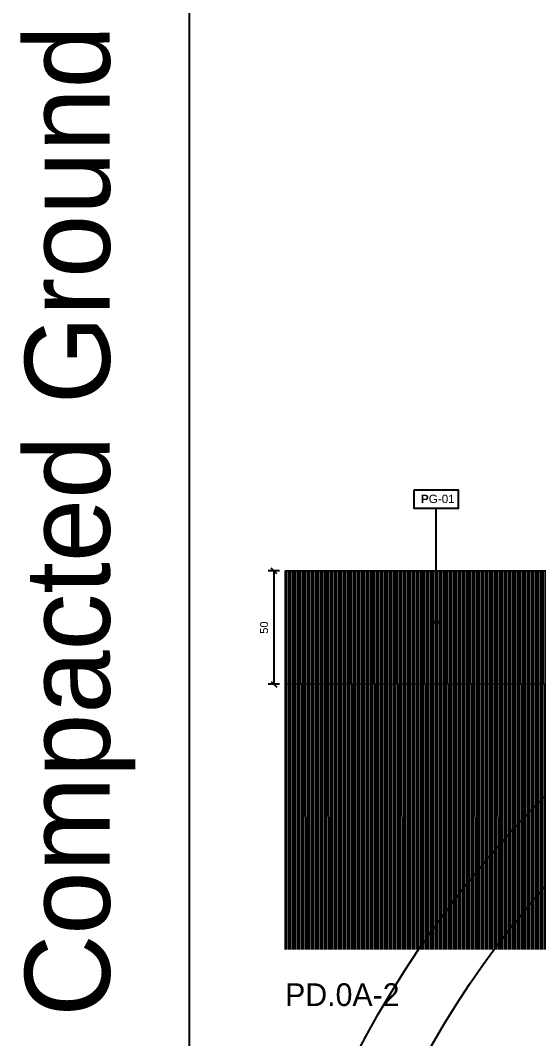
# Model space of a CAD drawing. Header units: metres. Extents: x -325 to 301, y -147 to 149.
# Drawn here: x 11.487 to 13.776, y 117.053 to 121.547 of the extents above; entities that cross this region are included whole.
import ezdxf

# ---------------------------------------------------------------- set-up
doc = ezdxf.new("R2010")
doc.units = ezdxf.units.M
doc.layers.get('Defpoints').update_dxf_attribs({"lineweight": 13})
doc.layers.add('-aux', color=50, linetype='Continuous', plot=False)
doc.layers.add('-AUX_RIM', color=2, linetype='Continuous', plot=False)
doc.layers.add('0-TX-1_25', color=7, linetype='Continuous', true_color=0x3f4f7f)
doc.layers.add('03-TR-Paviment_01_Compacted Ground', color=7, linetype='Continuous', lineweight=5, true_color=0xc5a967)
for name, color, linetype, lineweight in [('1-CM', 7, 'Continuous', 0), ('2-L-secció', 1, 'Continuous', 0), ('3-TR Seleccionat', 44, 'Continuous', 0)]:
    doc.layers.add(name, color=color, linetype=linetype, lineweight=lineweight)
doc.layers.add('A-KEYPLAN_HATCH', color=7, linetype='Continuous')
doc.layers.add('EIT_0 Llegenda', color=7, linetype='Continuous')
doc.styles.add('Arial_4', font='arial.ttf', dxfattribs={"height": 1.8})
doc.styles.get("Standard").update_dxf_attribs({"font": 'arial.ttf'})
doc.styles.add('x-llegenda materials$0$ENGRAVERS', font='TT0586M.TTF')
doc.dimstyles.new('ISO-25', dxfattribs={"dimtxt": 0.1, "dimasz": 0.1, "dimexe": 0.1, "dimexo": 0.1, "dimgap": 0.1, "dimtad": 1, "dimdec": 0, "dimlfac": 100, "dimzin": 9, "dimtxsty": 'Standard', "dimblk": 'OBLIQUE', "dimcen": 0.1, "dimadec": 0, "dimazin": 0, "dimtfac": 1, "dimtdec": 0, "dimtmove": 0, "dimatfit": 3, "dimldrblk": 'OBLIQUE', "dimfxl": 1, "dimarcsym": 0})

# ---------------------------------------------------------------- blocks, each defined once
blk = doc.blocks.new('_Oblique')
at = {"color": 0, "lineweight": -2}
blk.add_line((-0.499999999995058, -0.4999999998130015), (0.500000000028669, 0.500000000163238), dxfattribs=at)
blk = doc.blocks.new('*D2719')
at = {"layer": '0-TX-1_25', "color": 0, "lineweight": -2, "transparency": 16777216}
for p, q in [((12.63173786672585, 119.1170022225689), (12.58200640313815, 119.1170022225689)), ((12.60700640313815, 119.1170022225689), (12.60700640313815, 118.617002200912)), ((12.63173786846549, 118.617002200912), (12.58200640313815, 118.617002200912))]:
    blk.add_line(p, q, dxfattribs=at)
at = {"layer": 'Defpoints', "color": 0, "transparency": 16777216}
for p in [(12.65673786672586, 119.1170022225689), (12.60700640313815, 118.617002200912), (12.65673786846549, 118.617002200912)]:
    blk.add_point(p, dxfattribs=at)
at = {"layer": '0-TX-1_25', "color": 0, "lineweight": -2, "transparency": 16777216, "xscale": 0.025, "yscale": 0.025, "zscale": 0.025}
for p, rotation in [((12.60700640313815, 119.1170022225689), 90), ((12.60700640313815, 118.617002200912), 270)]:
    blk.add_blockref('_Oblique', p, dxfattribs=dict(at, rotation=rotation))
at = {"layer": '0-TX-1_25', "color": 0, "transparency": 16777216, "insert": (12.56413634856792, 118.8670022117404), "char_height": 0.035, "attachment_point": 5, "rotation": 90}
blk.add_mtext('50', dxfattribs=at)
blk = doc.blocks.new('hatch keyplan 2')
at = {"layer": 'A-KEYPLAN_HATCH'}
blk.add_lwpolyline([(0, 0.005476596624248486), (0.012874798693294, 0.005476596623793739), (0.012874798693294, -2.273736754432321e-13), (0, 0)], close=True, dxfattribs=at)
blk = doc.blocks.new('hatch keyplan')
at = {"layer": 'A-KEYPLAN_HATCH'}
blk.add_blockref('hatch keyplan 2', (1.430579833341536, 0.8521467901477053), dxfattribs=at)
blk = doc.blocks.new('PG01')
at = {"layer": 'A-KEYPLAN_HATCH'}
blk.add_blockref('hatch keyplan', (-1.429579833357655, -0.8521467901535917), dxfattribs=at)
at = {"layer": 'A-KEYPLAN_HATCH', "insert": (0.0002088285972341453, 0.004018987597631085), "char_height": 0.002458832335329341, "attachment_point": 1, "line_spacing_factor": 0.9385317878468563, "style": 'Arial_4'}
blk.add_mtext_dynamic_manual_height_columns('\\pi0.00276;{\\fArial|b1|i0|c0|p34;P}G-01', width=0.01456192034901793, gutter_width=0.015, heights=[0], dxfattribs=at)
blk = doc.blocks.new('POINT')
at = {"layer": '0-TX-1_25'}
h = blk.add_hatch(dxfattribs=at)
h.set_pattern_fill('ANGLE', color=256)
h.set_pattern_definition([(0, (-83.74681484067048, -12.72584030761209), (0, 6.985), [5.08, -1.905]), (90, (-83.74681484067048, -12.72584030761209), (-6.985, 4.277078946022131e-16), [5.08, -1.905])])
edge = h.paths.add_edge_path()
edge.add_arc((0, 0), 0.0075, 0, 360)
h = blk.add_hatch(color=256, dxfattribs=at)
h.dxf.hatch_style = 1
edge = h.paths.add_edge_path()
edge.add_arc((0, 0), 0.0075, 0, 360)
blk.add_circle((0, 0), 0.0075, dxfattribs=at)

msp = doc.modelspace()

# ---------------------------------------------------------------- hatches: boundary and pattern name
at = {"layer": '03-TR-Paviment_01_Compacted Ground'}
h = msp.add_hatch(dxfattribs=at)
h.set_pattern_fill('ANSI31', color=256, scale=0.002, angle=225, style=0)
h.set_pattern_definition([(270, (0.01568512528217525, 0.3134793474974344), (0.006350000000000001, -8.673617379884035e-19), [])])
h.paths.add_polyline_path([(12.65673786838916, 118.617002200912), (12.65673786839123, 119.1170022225688), (14.0841246469771, 119.1170022225692), (14.14010776586284, 118.9169688773274), (14.21479901018357, 118.617002201229)])
at = {"layer": '3-TR Seleccionat'}
h = msp.add_hatch(dxfattribs=at)
h.set_pattern_fill('ANSI31', color=256, scale=0.002, angle=225, style=0)
h.set_pattern_definition([(270, (441090.4023085567, -650717.9494311544), (-0.00635, -1.734723475976807e-18), [])])
h.paths.add_polyline_path([(14.22248445051071, 118.5870022015581), (14.21479901018357, 118.617002201229), (13.85319703940896, 118.6170022011555), (12.65673786839052, 118.617002200912), (12.65673786847208, 117.4470270157342), (14.22248445053896, 117.4470270156178)])

# ---------------------------------------------------------------- linework, layer by layer
at = {"layer": '-aux'}
msp.add_lwpolyline([(12.23447743480324, 3.456691224966903), (12.23447743480324, 133.4566912249669)], dxfattribs=at)
at = {"layer": '-AUX_RIM'}
for radius in [4.651662449357509, 4.651662449357509, 4.379523189042336, 4.379523189042336]:
    msp.add_circle((17.10335728562962, 114.8448327236284), radius, dxfattribs=at)
at = {"layer": '0-TX-1_25'}
msp.add_lwpolyline([(13.32380216889112, 118.8913246947328), (13.32380216889112, 119.3933178250837)], dxfattribs=at)
at = {"layer": '1-CM'}
for points in [[(14.13773787053822, 119.1170022225413), (12.65673786835566, 119.1170022225949)], [(12.65673786672585, 119.1170022225688), (13.12126420869481, 119.1170022224246), (13.79011083553689, 119.1170022225745), (14.106737866418, 119.1170022225688)], [(14.21479901018358, 118.617002201229), (12.65673786846548, 118.617002200912)]]:
    msp.add_lwpolyline(points, dxfattribs=at)
at = {"layer": '2-L-secció'}
msp.add_line((12.65673786847208, 117.447027015676), (12.65673786835566, 119.1170022225413), dxfattribs=at)

# ---------------------------------------------------------------- block references
at = {"layer": '0-TX-1_25', "xscale": 15, "yscale": 15, "zscale": 15}
msp.add_blockref('PG01', (13.2122411789332, 119.3933178251737), dxfattribs=at)
at = {"layer": '0-TX-1_25'}
msp.add_blockref('POINT', (13.32380216889112, 118.8913246947328), dxfattribs=at)

# ---------------------------------------------------------------- texts
at = {"layer": '-aux', "insert": (12.65673786847208, 117.297027015676), "char_height": 0.1, "width": 19.21009939306024, "attachment_point": 1, "style": 'x-llegenda materials$0$ENGRAVERS'}
msp.add_mtext('PD.0A-2', dxfattribs=at)
at = {"layer": 'EIT_0 Llegenda', "insert": (11.50743242305481, 121.5259134664446), "char_height": 0.3749999999999999, "width": 19.21009939306024, "attachment_point": 3, "rotation": 90, "style": 'x-llegenda materials$0$ENGRAVERS'}
msp.add_mtext('Compacted Ground', dxfattribs=at)

# ---------------------------------------------------------------- dimensions: what is measured, and where the dimension line sits
at = {"layer": '0-TX-1_25'}
dim = msp.add_linear_dim(base=(12.60700640313815, 118.617002200912), p1=(12.65673786672585, 119.1170022225688), p2=(12.65673786846548, 118.617002200912), angle=90, dimstyle='ISO-25', override={"dimtxt": 0.035, "dimasz": 0.025, "dimexe": 0.025, "dimexo": 0.025, "dimgap": 0.025, "dimblk1": 'Oblique', "dimblk2": 'Oblique', "dimsah": 1, "dimfxl": 0.1, "dimfxlon": 1, "dimarcsym": 1}, dxfattribs=at)
dim.commit()
dim.dimension.update_dxf_attribs({"geometry": '*D2719', "text_midpoint": (12.56413634856792, 118.8670022117404)})

doc.saveas('drawing.dxf')
